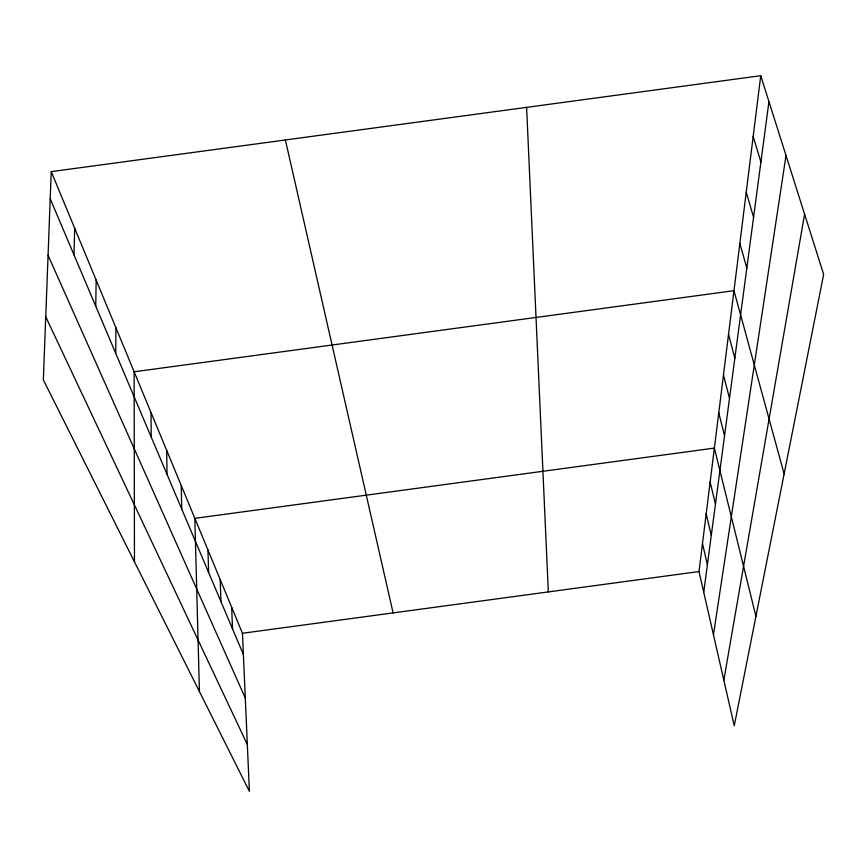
<?xml version="1.0" encoding="UTF-8"?>
<svg xmlns="http://www.w3.org/2000/svg" width="867" height="867" viewBox="0 0 867 867"><rect width="100%" height="100%" fill="white"/><g stroke="black" fill="none" stroke-linecap="round" stroke-linejoin="round"><path stroke-width="1.3" d="M115.745 353.389L115.907 327.78M95.749 306.224L96.161 280.095M73.988 254.876L74.681 228.238M51.24 171.633L43.35 379.887L249.393 791.3L242.446 633.268L51.24 171.633L760.749 75.7L823.65 274.384L734.251 725.744L698.997 571.548L760.749 75.7M703.733 592.259L768.942 101.591M713.454 634.785L786.011 155.518M723.826 680.151L804.587 214.182M242.446 633.268L698.997 571.548M45.745 316.78L247.344 744.569M48.064 255.299L245.296 698.087M50.21 198.771L243.378 654.498M753.174 136.498L760.912 161.999M746.238 192.203L753.564 217.281M739.854 243.421L746.812 268.066M784.126 473.956L733.97 290.683L134.136 371.78L134.461 561.794M728.529 334.434L734.837 358.179M723.468 375.043L729.505 398.343M718.765 412.833L724.541 435.7M755.926 616.296L714.365 448.098L194.837 518.347L199.432 691.53M710.138 482.052L715.459 504.03M706.182 513.806L711.298 535.351M702.476 543.576L707.396 564.699M285.373 139.977L393.109 612.904M526.605 107.356L548.334 591.912M231.662 607.236L232.529 628.9M220.175 579.514L220.977 601.644M207.928 549.949L208.644 572.556M181.236 485.509L181.745 509.081M166.67 450.32L167.038 474.39M151.01 412.519L151.226 437.087"/></g></svg>
